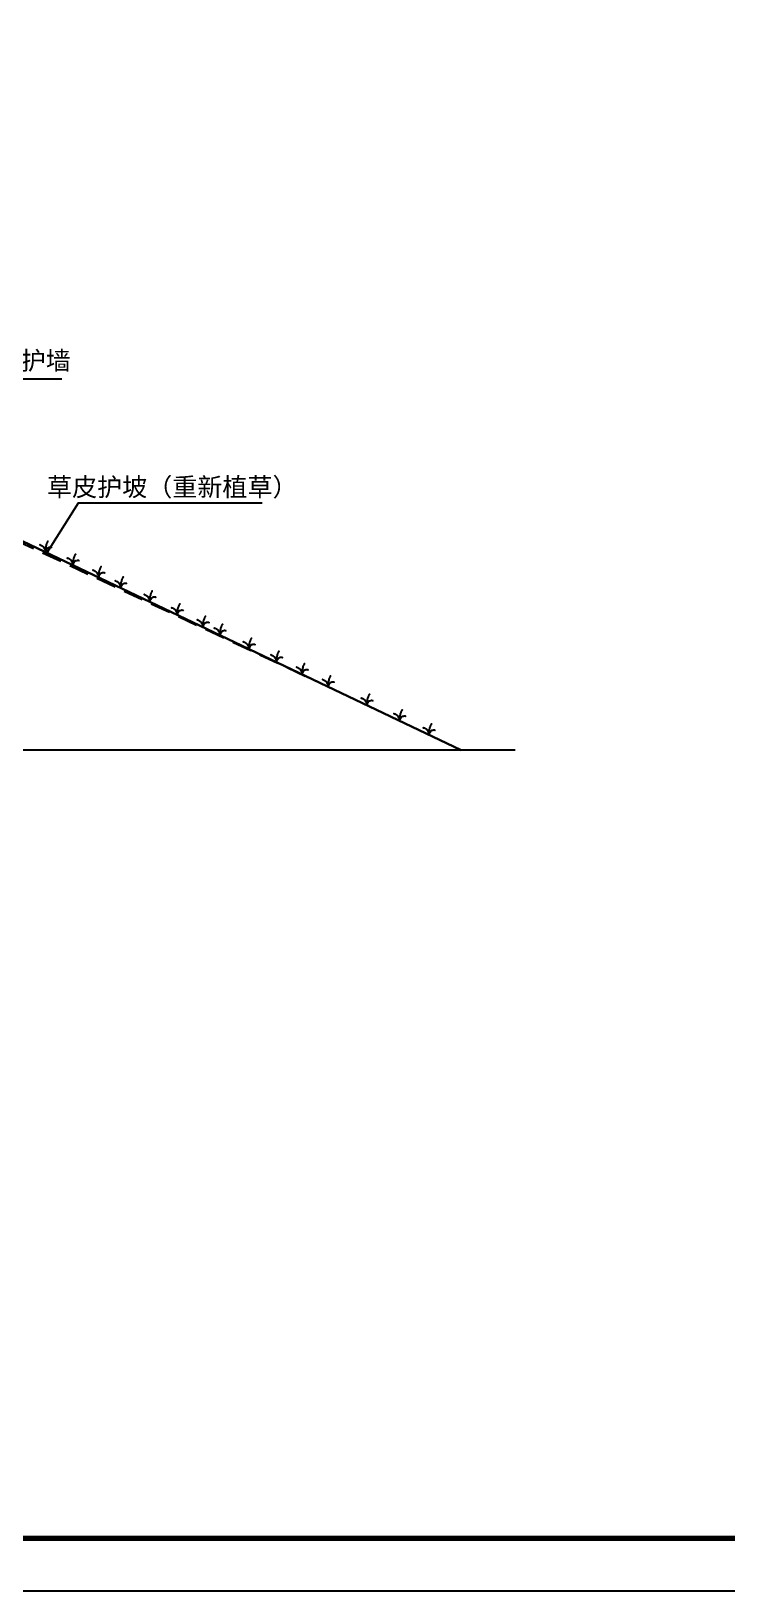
# Model space of a CAD drawing. Header units: millimetres. Extents: x 2456 to 5353, y 685 to 1986.
# Drawn here: x 3844.5 to 3977, y 1390.1 to 1687.1 of the extents above; entities that cross this region are included whole.
import ezdxf
from ezdxf.enums import TextEntityAlignment as Align

# ---------------------------------------------------------------- set-up
doc = ezdxf.new("R2010")
doc.units = ezdxf.units.MM
doc.linetypes.add('DASHED', pattern=[19.05, 12.7, -6.35])
doc.layers.get('0').update_dxf_attribs({"color": 10})
doc.layers.add('0-剖面粗线TS', color=7, linetype='Continuous', lineweight=30)
for name, color, linetype in [('0-外框', 6, 'Continuous'), ('grass', 7, 'Continuous'), ('TXT-DIM', 7, 'Continuous'), ('TXT-NOTE', 2, 'Continuous'), ('图框', 7, 'Continuous'), ('标注', 7, 'Continuous')]:
    doc.layers.add(name, color=color, linetype=linetype)
doc.styles.add('宋体', font='')
doc.styles.get('宋体').set_extended_font_data('SimSun')

# ---------------------------------------------------------------- blocks, each defined once
blk = doc.blocks.new('$_grass2')
for points in [[(0.08, 0), (0.04, 0.09), (0.04, 0.18), (0, 0.28), (-0.04, 0.37), (-0.04, 0.46), (-0.08, 0.56), (-0.08, 0.65), (-0.16, 0.7), (-0.16, 0.79), (-0.23, 0.83), (-0.23, 0.93), (-0.31, 1.02), (-0.35, 1.11), (-0.43, 1.16), (-0.47, 1.25), (-0.55, 1.3), (-0.62, 1.34), (-0.7, 1.34), (-0.78, 1.39), (-0.86, 1.44), (-0.97, 1.44), (-1.05, 1.48), (-1.36, 1.48), (-1.44, 1.44), (-1.52, 1.44), (-1.52, 1.48)], [(1.75, 1.86), (1.71, 1.9), (1.79, 1.9), (1.64, 1.9), (1.56, 1.86), (1.44, 1.86), (1.36, 1.81), (1.29, 1.76), (1.21, 1.72), (1.13, 1.72), (1.09, 1.62), (1.01, 1.62), (0.94, 1.58), (0.86, 1.53), (0.74, 1.44), (0.66, 1.34), (0.66, 1.25), (0.58, 1.16), (0.51, 1.11), (0.51, 1.02), (0.43, 1.02), (0.39, 0.88), (0.35, 0.79), (0.27, 0.74), (0.27, 0.65), (0.23, 0.56), (0.2, 0.46), (0.12, 0.28), (0.08, 0.18), (0, 0), (0, 0.14), (0.04, 0.23), (0.04, 0.6), (0.08, 0.7), (0.08, 1.16), (0.04, 1.3), (0.04, 1.58), (0, 1.72), (0, 1.81), (-0.04, 1.9), (-0.04, 2.09), (-0.08, 2.18), (-0.08, 2.27), (-0.16, 2.37), (-0.16, 2.46), (-0.19, 2.55), (-0.23, 2.64), (-0.27, 2.74), (-0.31, 2.83), (-0.35, 2.92), (-0.39, 3.02), (-0.39, 3.11), (-0.39, 3.06)]]:
    blk.add_lwpolyline(points)
blk = doc.blocks.new('_grass2')
at = {"layer": 'grass'}
blk.add_blockref('$_grass2', (0, 0), dxfattribs=at)

msp = doc.modelspace()

# ---------------------------------------------------------------- linework, layer by layer
at = {"color": 0, "linetype": 'DASHED', "ltscale": 0.3}
msp.add_lwpolyline([(3591.9754, 1550.1647), (3720.7359, 1602.3959), (3721.4858, 1612.5859), (3724.2558, 1612.6959), (3724.4158, 1609.9559), (3764.9858, 1609.3659), (3800.6858, 1608.3959), (3801.1958, 1611.2459), (3805.0058, 1611.2059), (3805.2658, 1607.1859), (3899.3399, 1563.0519)], dxfattribs=at)
at = {"layer": '0-剖面粗线TS', "color": 0, "flags": 128}
msp.add_lwpolyline([(3805.1255, 1607.9159), (3926.4031, 1550.1647)], dxfattribs=at)
at = {"layer": '0-外框', "color": 0}
msp.add_lwpolyline([(4306.4853, 1390.1049), (4306.4853, 1984.1049), (3465.4853, 1984.1049), (3465.4853, 1390.1049)], close=True, dxfattribs=at)
at = {"layer": 'TXT-NOTE', "color": 0, "flags": 128}
msp.add_lwpolyline([(3888.4957, 1597.208), (3853.4323, 1597.208), (3847.4351, 1587.7685)], dxfattribs=at)
at = {"layer": 'TXT-NOTE', "color": 0}
msp.add_lwpolyline([(3936.6815, 1550.1647), (3748.1682, 1550.1647), (3747.6402, 1548.0526), (3746.5842, 1552.2767), (3746.0562, 1550.1647), (3576.6313, 1550.1647)], dxfattribs=at)
at = {"layer": '图框', "color": 0, "const_width": 1}
msp.add_lwpolyline([(3490.4853, 1400.1049), (3490.4853, 1974.1049), (4296.4853, 1974.1049), (4296.4853, 1400.1049), (3490.4853, 1400.1049)], dxfattribs=at)
at = {"layer": '标注', "color": 0, "linetype": 'Continuous', "flags": 128}
msp.add_lwpolyline([(3850.291, 1620.8561), (3809.7386, 1620.8561), (3803.2266, 1609.9612)], dxfattribs=at)

# ---------------------------------------------------------------- block references
at = {"layer": 'grass', "color": 0, "xscale": -0.6911999980133074, "yscale": 0.6911999983196437, "zscale": 0.6911999982720003, "rotation": 355.951875635451}
for p in [(3847.251, 1587.8781), (3852.484, 1585.3862), (3857.3736, 1583.0578), (3861.5976, 1581.0464), (3867.123, 1578.4152), (3872.356, 1575.9233), (3877.2457, 1573.5949), (3880.5051, 1572.0428), (3886.0306, 1569.4116), (3891.2636, 1566.9197), (3896.1532, 1564.5913), (3901.1123, 1562.2298), (3908.4962, 1558.7137), (3914.7312, 1555.7446), (3920.3338, 1553.0767)]:
    msp.add_blockref('_grass2', p, dxfattribs=at)

# ---------------------------------------------------------------- texts
at = {"layer": 'TXT-DIM', "color": 0, "linetype": 'Continuous', "style": '宋体'}
for s, p in [('C20(2)混凝土防护墙', (3830.5631, 1624.3758)), ('草皮护坡（重新植草）', (3871.3593, 1600.2989))]:
    msp.add_text(s, height=3.5, dxfattribs=at).set_placement(p, align=Align.MIDDLE_CENTER)

doc.saveas('drawing.dxf')
